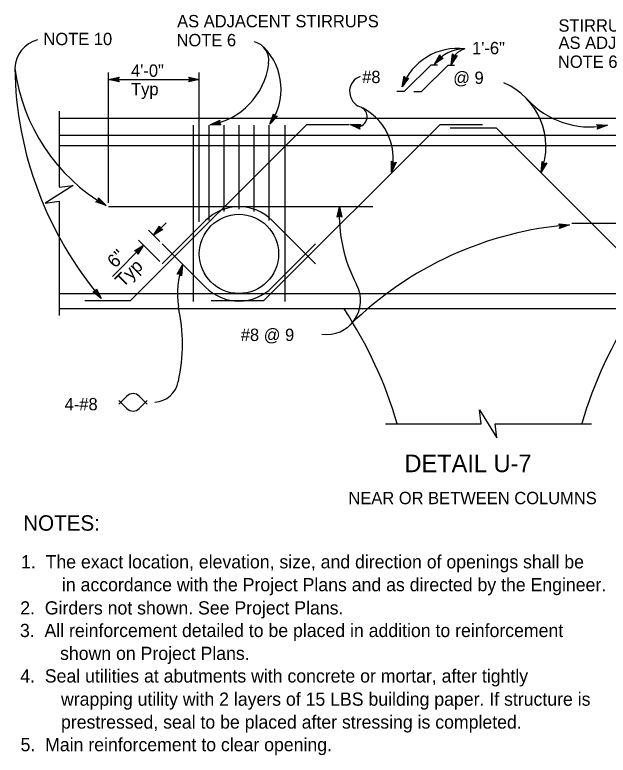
# Model space of a CAD drawing. Extents: x -894 to 866, y -472 to 714.
# Drawn here: x 265.5 to 602.2, y 36.7 to 457.1 of the extents above; entities that cross this region are included whole.
import ezdxf

# ---------------------------------------------------------------- set-up
doc = ezdxf.new("R2010")
doc.units = 0
for name, color, linetype in [('56 Stage 3 Anno', 7, 'Continuous'), ('57 Undefined', 7, 'Continuous'), ('60 Nongeo Data', 7, 'Continuous')]:
    doc.layers.add(name, color=color, linetype=linetype)

msp = doc.modelspace()

# ---------------------------------------------------------------- linework, layer by layer
at = {"layer": '56 Stage 3 Anno'}
for p, q in [((503.63, 429.05), (506.69, 434.38)), ((503.63, 429.05), (506.69, 434.38)), ((504.56, 430.08), (506.79, 433.97)), ((504.56, 430.08), (506.79, 433.97)), ((505.49, 431.09), (506.93, 433.6)), ((505.49, 431.09), (506.93, 433.6)), ((506.42, 432.11), (507.04, 433.19)), ((506.42, 432.11), (507.04, 433.19)), ((506.69, 434.38), (506.69, 434.38)), ((506.69, 434.38), (507.13, 432.89)), ((506.69, 434.38), (506.69, 434.38)), ((506.69, 434.38), (507.13, 432.89)), ((513.13, 428.89), (513.97, 434.98)), ((516.47, 434.05), (513.13, 428.89)), ((513.61, 430.19), (514.23, 434.63)), ((516.07, 433.97), (513.61, 430.18)), ((513.97, 434.98), (513.97, 434.98)), ((513.97, 434.98), (514.94, 433.76)), ((514.09, 431.48), (514.49, 434.34)), ((515.65, 433.87), (514.09, 431.48)), ((514.57, 432.77), (514.75, 434)), ((515.26, 433.83), (514.57, 432.77)), ((514.94, 433.76), (516.47, 434.05)), ((516.47, 434.05), (516.47, 434.05)), ((508.66, 432.58), (503.63, 429.05)), ((508.66, 432.58), (503.63, 429.05)), ((503.63, 429.05), (503.63, 429.05)), ((503.63, 429.05), (503.63, 429.05)), ((508.25, 432.66), (504.56, 430.07)), ((508.25, 432.66), (504.56, 430.07)), ((507.83, 432.73), (505.49, 431.09)), ((507.83, 432.73), (505.49, 431.09)), ((507.45, 432.84), (506.42, 432.11)), ((507.45, 432.84), (506.42, 432.11)), ((507.13, 432.89), (508.66, 432.58)), ((507.13, 432.89), (508.66, 432.58)), ((508.66, 432.58), (508.66, 432.58)), ((508.66, 432.58), (508.66, 432.58)), ((513.13, 428.89), (513.13, 428.89)), ((318.69, 388.86), (318.69, 424.36)), ((318.69, 420.36), (324.69, 421.69)), ((320.08, 420.36), (324.45, 421.33)), ((321.45, 420.36), (324.28, 420.98)), ((322.83, 420.35), (324.04, 420.62)), ((324.69, 421.69), (323.89, 420.36)), ((324.69, 421.69), (324.69, 421.69)), ((365, 420.36), (364.2, 421.7)), ((364.2, 421.7), (364.2, 421.7)), ((364.2, 421.7), (370.2, 420.36)), ((364.41, 421.34), (368.82, 420.36)), ((364.65, 420.98), (367.44, 420.36)), ((364.82, 420.64), (366.05, 420.36)), ((370.2, 388.86), (370.2, 424.36)), ((485.28, 416.17), (486.38, 422.22)), ((488.84, 421.18), (485.28, 416.17)), ((485.81, 417.46), (486.62, 421.86)), ((488.43, 421.12), (485.81, 417.44)), ((486.35, 418.72), (486.87, 421.56)), ((488.01, 421.04), (486.35, 418.72)), ((486.38, 422.22), (486.38, 422.22)), ((486.38, 422.22), (487.3, 420.96)), ((486.89, 419.99), (487.11, 421.21)), ((487.62, 421.02), (486.89, 419.99)), ((487.3, 420.96), (488.84, 421.18)), ((488.84, 421.18), (488.84, 421.18)), ((318.69, 420.36), (370.2, 420.36)), ((324.69, 419.02), (318.69, 420.36)), ((318.69, 420.36), (318.69, 420.36)), ((324.47, 419.37), (320.07, 420.36)), ((324.24, 419.73), (321.45, 420.36)), ((324.06, 420.08), (322.83, 420.35)), ((323.89, 420.36), (324.69, 419.02)), ((324.69, 419.02), (324.69, 419.02)), ((370.2, 420.36), (364.2, 419.03)), ((364.2, 419.03), (365, 420.36)), ((364.2, 419.03), (364.2, 419.03)), ((368.81, 420.35), (364.43, 419.39)), ((367.44, 420.36), (364.61, 419.73)), ((366.05, 420.36), (364.84, 420.09)), ((370.2, 420.36), (370.2, 420.36)), ((485.28, 416.17), (485.28, 416.17)), ((410.28, 395.1), (412.27, 400.91)), ((414.55, 399.52), (410.28, 395.1)), ((414.14, 399.52), (411, 396.27)), ((411.01, 396.28), (412.46, 400.52)), ((411.73, 397.45), (412.66, 400.19)), ((413.71, 399.51), (411.73, 397.45)), ((412.27, 400.91), (412.27, 400.91)), ((412.27, 400.91), (412.99, 399.53)), ((412.45, 398.63), (412.85, 399.8)), ((413.32, 399.54), (412.45, 398.63)), ((412.99, 399.53), (414.55, 399.52)), ((414.55, 399.52), (414.55, 399.52)), ((376.37, 394.73), (381.95, 397.31)), ((377.73, 395.03), (381.79, 396.91)), ((379.07, 395.32), (381.7, 396.53)), ((381.92, 395.3), (379.07, 395.32)), ((380.42, 395.61), (381.54, 396.13)), ((381.68, 395.6), (380.42, 395.61)), ((381.95, 397.31), (381.45, 395.84)), ((381.45, 395.84), (382.52, 394.7)), ((381.95, 397.31), (381.95, 397.31)), ((382.52, 394.7), (376.37, 394.73)), ((376.37, 394.73), (376.37, 394.73)), ((382.23, 395), (377.72, 395.02)), ((382.52, 394.7), (382.52, 394.7)), ((410.28, 395.1), (410.28, 395.1)), ((461.31, 392.14), (455.78, 394.83)), ((455.78, 394.83), (455.78, 394.83)), ((455.78, 394.83), (461.93, 394.74)), ((461.18, 392.54), (457.12, 394.51)), ((457.14, 394.51), (461.61, 394.44)), ((461.04, 392.94), (458.47, 394.19)), ((458.47, 394.19), (461.36, 394.15)), ((460.95, 393.32), (459.81, 393.87)), ((459.81, 393.87), (461.05, 393.85)), ((461.93, 394.74), (460.84, 393.63)), ((460.84, 393.63), (461.31, 392.14)), ((461.31, 392.14), (461.31, 392.14)), ((461.93, 394.74), (461.93, 394.74)), ((596.68, 393.66), (595.69, 394.88)), ((595.69, 394.88), (595.69, 394.88)), ((595.69, 394.88), (601.82, 394.41)), ((595.96, 394.56), (600.46, 394.21)), ((601.82, 394.41), (596.07, 392.23)), ((596.07, 392.23), (596.68, 393.66)), ((596.07, 392.23), (596.07, 392.23)), ((596.24, 394.23), (599.09, 394.01)), ((600.45, 394.2), (596.25, 392.62)), ((599.09, 394.01), (596.38, 392.99)), ((596.46, 393.91), (597.72, 393.82)), ((597.72, 393.82), (596.56, 393.38)), ((601.82, 394.41), (601.82, 394.41)), ((318.69, 350.36), (318.69, 388.86)), ((370.2, 339.52), (370.2, 388.86)), ((479.28, 367.79), (479.26, 373.94)), ((479.26, 373.94), (479.26, 373.94)), ((479.26, 373.94), (480.39, 372.87)), ((481.87, 373.37), (479.28, 367.79)), ((479.58, 369.15), (479.56, 373.63)), ((481.48, 373.23), (479.58, 369.14)), ((479.87, 370.49), (479.87, 373.38)), ((481.08, 373.08), (479.87, 370.49)), ((480.17, 371.84), (480.17, 373.08)), ((480.7, 372.98), (480.17, 371.84)), ((480.39, 372.87), (481.87, 373.37)), ((481.87, 373.37), (481.87, 373.37)), ((564.17, 367.78), (564.82, 373.89)), ((567.35, 373.04), (564.17, 367.78)), ((564.61, 369.1), (565.09, 373.55)), ((566.95, 372.94), (564.61, 369.08)), ((564.82, 373.89), (564.82, 373.89)), ((564.82, 373.89), (565.83, 372.71)), ((565.05, 370.4), (565.36, 373.27)), ((566.53, 372.84), (565.05, 370.4)), ((565.49, 371.7), (565.62, 372.94)), ((566.15, 372.78), (565.49, 371.7)), ((565.83, 372.71), (567.35, 373.04)), ((567.35, 373.04), (567.35, 373.04)), ((479.28, 367.79), (479.28, 367.79)), ((564.17, 367.78), (564.17, 367.78)), ((312.91, 351.58), (312.95, 353.14)), ((312.95, 353.14), (312.95, 353.14)), ((312.95, 353.14), (317.3, 348.8)), ((311.52, 350.89), (312.91, 351.58)), ((317.3, 348.8), (311.52, 350.89)), ((311.52, 350.89), (311.52, 350.89)), ((316.12, 349.54), (311.91, 351.07)), ((314.97, 350.28), (312.25, 351.26)), ((313.8, 351.02), (312.64, 351.44)), ((312.91, 351.91), (313.8, 351.02)), ((312.94, 352.73), (316.13, 349.54)), ((312.95, 352.3), (314.97, 350.28)), ((317.3, 348.8), (317.3, 348.8)), ((448.44, 342.17), (449.81, 348.16)), ((448.44, 342.17), (449.81, 348.16)), ((448.8, 342.38), (449.8, 346.78)), ((448.8, 342.38), (449.8, 346.78)), ((449.16, 342.61), (449.79, 345.4)), ((449.16, 342.61), (449.79, 345.4)), ((449.79, 345.4), (450.4, 342.57)), ((449.79, 345.4), (450.4, 342.57)), ((449.81, 348.16), (449.81, 348.16)), ((449.81, 348.16), (451.11, 342.15)), ((449.81, 348.16), (449.81, 348.16)), ((449.81, 348.16), (451.11, 342.15)), ((449.81, 346.77), (450.75, 342.39)), ((449.81, 346.77), (450.75, 342.39)), ((449.78, 342.96), (448.44, 342.17)), ((449.78, 342.96), (448.44, 342.17)), ((448.44, 342.17), (448.44, 342.17)), ((448.44, 342.17), (448.44, 342.17)), ((449.5, 342.79), (449.79, 344.02)), ((449.5, 342.79), (449.79, 344.02)), ((451.11, 342.15), (449.78, 342.96)), ((451.11, 342.15), (449.78, 342.96)), ((449.79, 344.02), (450.05, 342.81)), ((449.79, 344.02), (450.05, 342.81)), ((451.11, 342.15), (451.11, 342.15)), ((451.11, 342.15), (451.11, 342.15)), ((344.26, 331.96), (351.33, 339.04)), ((344.26, 331.96), (347.56, 337.15)), ((345.24, 332.95), (347.65, 336.73)), ((346.22, 333.92), (347.77, 336.36)), ((347.56, 337.15), (347.56, 337.15)), ((347.56, 337.15), (347.94, 335.64)), ((575.22, 337.21), (574.25, 338.43)), ((574.25, 338.43), (574.25, 338.43)), ((574.25, 338.43), (580.38, 337.89)), ((574.51, 338.11), (579.01, 337.71)), ((580.38, 337.89), (574.6, 335.78)), ((574.6, 335.78), (575.22, 337.21)), ((574.79, 337.78), (577.64, 337.53)), ((579, 337.71), (574.79, 336.17)), ((577.64, 337.53), (574.92, 336.54)), ((575.01, 337.46), (576.27, 337.35)), ((576.27, 337.35), (575.1, 336.93)), ((580.38, 337.89), (580.38, 337.89)), ((347.85, 328.37), (341.43, 334.79)), ((349.45, 335.26), (344.26, 331.96)), ((349.05, 335.36), (345.24, 332.94)), ((348.63, 335.45), (346.22, 333.92)), ((347.19, 334.89), (347.86, 335.94)), ((348.26, 335.57), (347.19, 334.89)), ((347.94, 335.64), (349.45, 335.26)), ((349.45, 335.26), (349.45, 335.26)), ((574.6, 335.78), (574.6, 335.78)), ((347.8, 317.12), (335.78, 329.14)), ((344.26, 331.96), (344.26, 331.96)), ((320.89, 308.6), (338.6, 326.31)), ((333.41, 323.01), (338.6, 326.31)), ((333.82, 322.91), (337.63, 325.33)), ((334.24, 322.83), (336.65, 324.36)), ((336.65, 324.36), (335.09, 321.92)), ((337.62, 325.32), (335.21, 321.54)), ((338.6, 326.31), (335.3, 321.12)), ((338.6, 326.31), (338.6, 326.31)), ((334.93, 322.63), (333.41, 323.01)), ((333.41, 323.01), (333.41, 323.01)), ((334.61, 322.7), (335.67, 323.38)), ((335.3, 321.12), (334.93, 322.63)), ((335.67, 323.38), (335.01, 322.34)), ((335.3, 321.12), (335.3, 321.12)), ((357.64, 309.78), (360.76, 315.08)), ((358.05, 309.88), (360.34, 313.77)), ((358.46, 309.99), (359.91, 312.45)), ((358.85, 310.05), (359.49, 311.14)), ((359.49, 311.14), (359.37, 309.9)), ((359.91, 312.45), (359.64, 309.57)), ((360.34, 313.75), (359.91, 309.29)), ((360.76, 315.08), (360.18, 308.96)), ((360.76, 315.08), (360.76, 315.08)), ((359.16, 310.13), (357.64, 309.78)), ((357.64, 309.78), (357.64, 309.78)), ((360.18, 308.96), (359.16, 310.13)), ((360.18, 308.96), (360.18, 308.96)), ((309.78, 299.86), (311.32, 300.06)), ((314.56, 295.99), (309.78, 299.86)), ((309.78, 299.86), (309.78, 299.86)), ((313.69, 297.08), (310.21, 299.9)), ((312.84, 298.16), (310.59, 299.97)), ((311.98, 299.24), (311.02, 300.01)), ((311.32, 300.06), (311.87, 301.52)), ((311.43, 300.37), (311.98, 299.24)), ((311.59, 300.72), (312.84, 298.16)), ((311.73, 301.13), (313.71, 297.07)), ((311.87, 301.52), (311.87, 301.52)), ((311.87, 301.52), (314.56, 295.99)), ((314.56, 295.99), (314.56, 295.99))]:
    msp.add_line(p, q, dxfattribs=at)
for centre, radius, start, end in [((282.91, 426.13), 17.4, 104.8661, 177.888), ((398.81, 431.19), 10.9, 350.4482, 75.4502), ((382.94, 414.82), 33.71, 324.2012, 45.0358), ((516.73, 404.43), 33.57, 82.8107, 159.5344), ((520.68, 416.67), 21.07, 89.3147, 144.0284), ((523.23, 427.85), 10.16, 103.0736, 174.1133), ((369.91, 434.15), 39.95, 279.3094, 353.1394), ((472.77, 429.92), 207.28, 180.8707, 220.2493), ((370.29, 440.17), 105.63, 187.2895, 239.8899), ((464.81, 413.49), 9.29, 110.9291, 241.8685), ((527.25, 382.21), 39.64, 338.6481, 66.4872), ((592, 441.79), 48.36, 222.4628, 279.9449), ((448.3, 375.71), 31.98, 345.6586, 67.6988), ((459.63, 399.29), 5.8, 282.6418, 66.2007), ((533.81, 343.32), 84.14, 176.7005, 207.8288), ((596.23, 138.32), 200.2, 94.5422, 134.5643), ((404.16, 298.6), 46.42, 159.2136, 188.9849), ((442.37, 294.88), 19.34, 262.3037, 28.2752), ((261.85, 270.13), 98.77, 347.5925, 12.4075), ((343.88, 251.74), 14.7, 274.0994, 348.922)]:
    msp.add_arc(centre, radius, start, end, dxfattribs=at)
at = {"layer": '60 Nongeo Data'}
for p, q in [((486.74, 413.69), (501.74, 428.69)), ((496.38, 413.6), (511.38, 428.6)), ((501.74, 428.69), (505.34, 428.69)), ((511.38, 428.6), (514.98, 428.6)), ((482.24, 413.69), (486.74, 413.69)), ((491.88, 413.6), (496.38, 413.6)), ((290.69, 402.36), (290.69, 359.22)), ((290.69, 398.36), (470.69, 398.36)), ((470.69, 398.36), (770.69, 398.36)), ((331.2, 294.86), (431.2, 394.86)), ((366.69, 394.36), (366.69, 294.36)), ((375.69, 394.36), (375.69, 340.29)), ((384.19, 394.36), (384.19, 345.34)), ((392.69, 394.36), (392.69, 346.81)), ((401.19, 394.36), (401.19, 345.35)), ((406.86, 294.86), (506.86, 394.86)), ((409.69, 394.36), (409.69, 340.31)), ((418.69, 394.36), (418.69, 294.36)), ((431.2, 394.86), (455.2, 394.86)), ((506.86, 394.86), (530.86, 394.86)), ((512.62, 392.86), (538.62, 392.86)), ((637.62, 293.86), (538.62, 392.86)), ((290.69, 388.86), (770.69, 388.86)), ((290.69, 382.86), (770.69, 382.86)), ((290.69, 351.22), (290.69, 286.36)), ((318.69, 348.36), (468.69, 348.36)), ((349.21, 315.7), (373.78, 340.27)), ((436.18, 315.7), (411.61, 340.27)), ((581.69, 338.86), (743.69, 338.86)), ((373.78, 302.44), (349.21, 327.01)), ((411.61, 302.44), (436.18, 327.01)), ((290.69, 298.86), (470.69, 298.86)), ((470.69, 298.86), (689.69, 298.86)), ((305.2, 294.86), (331.2, 294.86)), ((376.86, 294.86), (406.86, 294.86)), ((290.69, 290.36), (770.69, 290.36)), ((324.58, 236.03), (329.12, 240.57)), ((340.65, 236.03), (336.11, 240.57)), ((329.12, 233.58), (324.58, 238.12)), ((336.11, 233.58), (340.65, 238.12)), ((475.81, 224.9), (530.13, 224.9)), ((538.13, 224.9), (592.83, 224.9))]:
    msp.add_line(p, q, dxfattribs=at)
for points in [[(290.69, 359.22), (298.69, 360.22), (282.69, 350.22), (290.69, 351.22)], [(530.13, 224.9), (529.13, 232.9), (539.13, 216.9), (538.13, 224.9)]]:
    msp.add_lwpolyline(points, dxfattribs=at)
msp.add_circle((392.7, 321.36), 22.5, dxfattribs=at)
for centre, radius, start, end in [((392.7, 321.36), 26.75, 45, 135), ((392.7, 321.36), 26.75, 45, 135), ((392.7, 321.36), 26.75, 225, 315), ((392.7, 321.36), 26.75, 225, 315), ((251.47, 157.67), 240.63, 16.2221, 33.3918), ((818.37, 157.91), 240.63, 146.6082, 163.7779), ((332.62, 237.07), 4.94, 45, 135), ((332.62, 237.07), 4.94, 45, 135), ((332.62, 237.07), 4.94, 225, 315), ((332.62, 237.07), 4.94, 225, 315)]:
    msp.add_arc(centre, radius, start, end, dxfattribs=at)

# ---------------------------------------------------------------- texts
at = {"layer": '57 Undefined'}
for s, height, p in [('AS ADJACENT STIRRUPS', 7, (357.63, 450.01)), ('STIRRUPS SAME SHAPE', 7, (574.02, 447.53)), ('NOTE 10', 7, (281.76, 439.89)), ('NOTE 6', 7, (357.28, 439.25)), ('1\'-6"', 7, (525.02, 434.73)), ('AS ADJACENT STIRRUPS', 7, (574.07, 437.74)), ('NOTE 6', 7, (573.72, 426.99)), ('4\'-0"', 7, (331.48, 421.92)), ('#8', 7, (462.63, 418.34)), ('@ 9', 7, (514.3, 417.85)), ('Typ', 7, (331.48, 411.42)), ('#8 @ 9', 7, (393.75, 271.9)), ('4-#8', 7, (293.79, 232.55)), ('DETAIL U-7', 10, (486.65, 197.42)), ('NEAR OR BETWEEN COLUMNS', 7, (454.82, 179.24)), ('NOTES:', 8.75, (270.26, 164.19)), ('1.  The exact location, elevation, size, and direction of openings shall be', 7.5, (269.05, 142.8)), ('in accordance with the Project Plans and as directed by the Engineer.', 7.5, (292.26, 129.8)), ('2.  Girders not shown. See Project Plans.', 7.5, (268.6, 116.62)), ('3.  All reinforcement detailed to be placed in addition to reinforcement', 7.5, (268.42, 103.8)), ('shown on Project Plans.', 7.5, (291.19, 90.8)), ('4.  Seal utilities at abutments with concrete or mortar, after tightly', 7.5, (268.6, 77.98)), ('wrapping utility with 2 layers of 15 LBS building paper. If structure is ', 7.5, (291.73, 64.8)), ('prestressed, seal to be placed after stressing is completed.', 7.5, (291.73, 51.8)), ('5.  Main reinforcement to clear opening.', 7.5, (268.78, 38.98))]:
    msp.add_text(s, height=height, dxfattribs=at).set_placement(p)
for s, p in [('6"', (322.43, 312.89)), ('Typ', (326.98, 301.89))]:
    msp.add_text(s, height=7.5, rotation=45, dxfattribs=at).set_placement(p)

doc.saveas('drawing.dxf')
